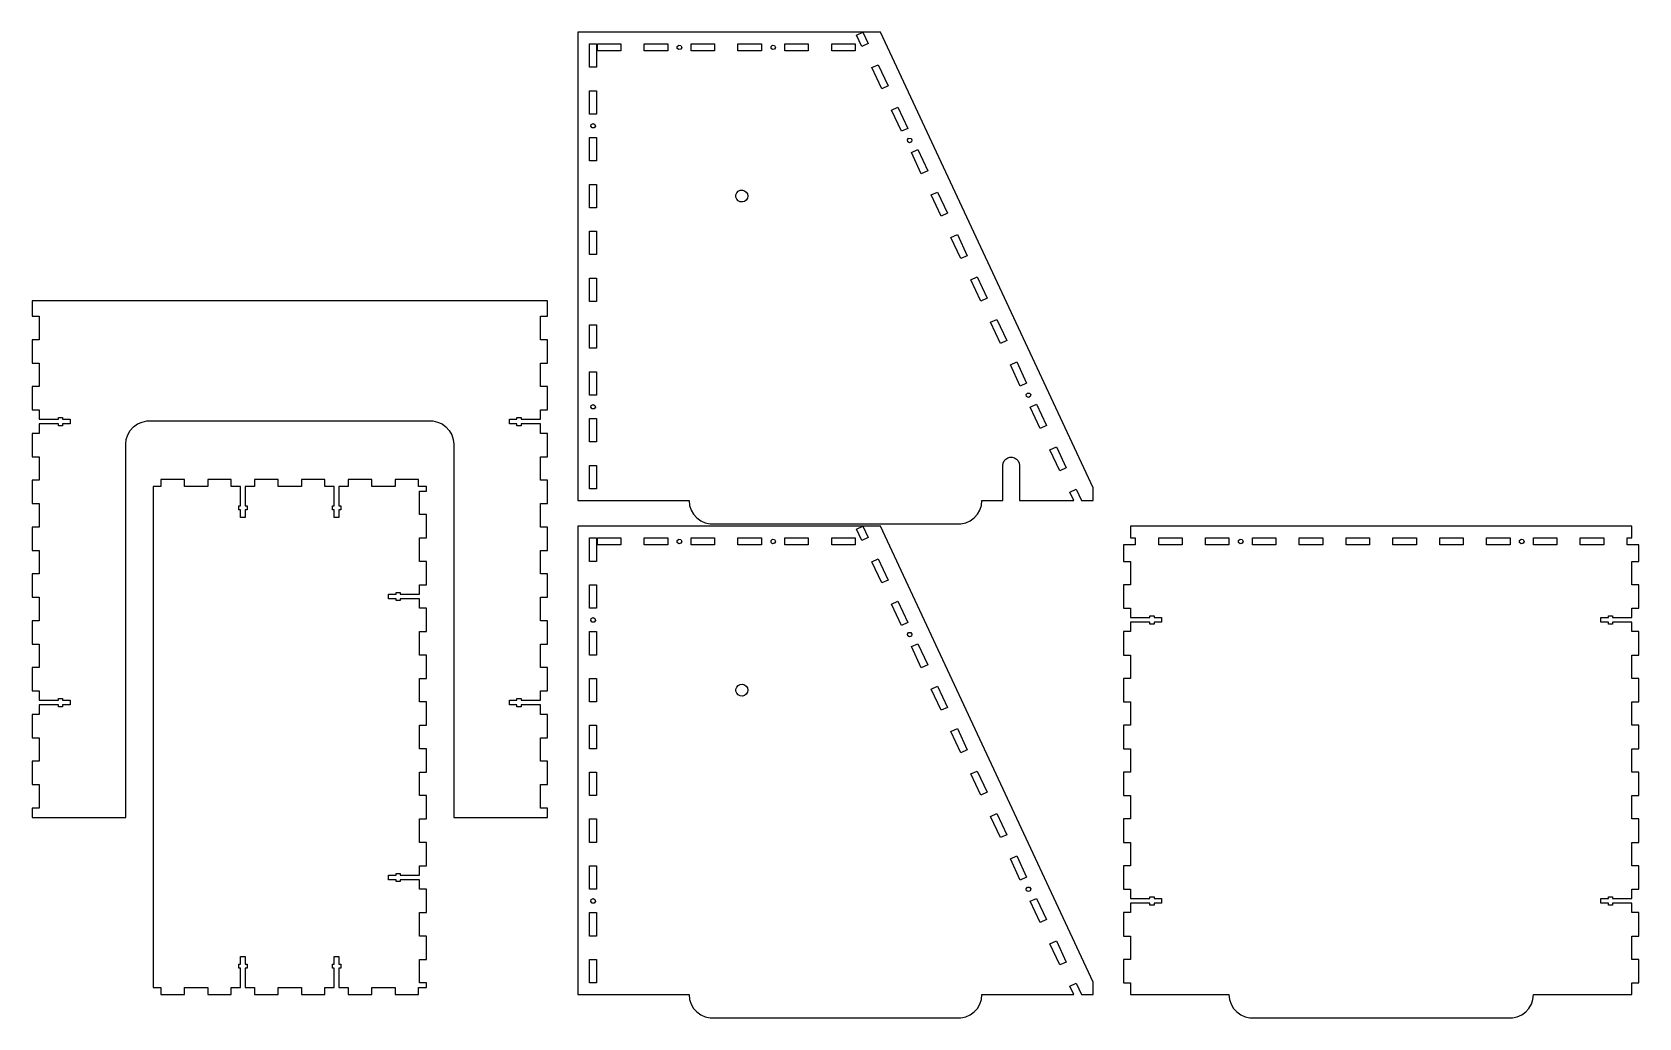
# Model space of a CAD drawing. Header units: metres. Extents: x -686 to 686, y -20 to 822.
import ezdxf

# ---------------------------------------------------------------- set-up
doc = ezdxf.new("R2010")
doc.units = ezdxf.units.M

msp = doc.modelspace()

# ---------------------------------------------------------------- linework, layer by layer
for p, q in [((38.4769, 822), (-220, 822)), ((-220, 822), (-220, 422)), ((-210, 792), (-210, 812)), ((-210, 812), (-204, 812)), ((-204, 812), (-204, 792)), ((-203.262, 806), (-203.262, 812)), ((-203.262, 812), (-183.262, 812)), ((-183.262, 812), (-183.262, 806)), ((-163.262, 806), (-163.262, 812)), ((-163.262, 812), (-143.262, 812)), ((-143.262, 812), (-143.262, 806)), ((-135.063, 809.868), (-133.707, 810.95)), ((-135.063, 808.132), (-135.063, 809.868)), ((-133.707, 810.95), (-132.015, 810.564)), ((-132.015, 810.564), (-131.262, 809)), ((-123.262, 806), (-123.262, 812)), ((-123.262, 812), (-103.262, 812)), ((-103.262, 812), (-103.262, 806)), ((-83.2615, 806), (-83.2615, 812)), ((-83.2615, 812), (-63.2615, 812)), ((-63.2615, 812), (-63.2615, 806)), ((-55.0635, 809.868), (-53.7066, 810.95)), ((-55.0635, 808.132), (-55.0635, 809.868)), ((-53.7066, 810.95), (-52.0146, 810.564)), ((-52.0146, 810.564), (-51.2615, 809)), ((-43.2615, 806), (-43.2615, 812)), ((-43.2615, 812), (-23.2615, 812)), ((-23.2615, 812), (-23.2615, 806)), ((-3.2615, 806), (-3.2615, 812)), ((-3.2615, 812), (16.7385, 812)), ((16.7385, 812), (16.7385, 806)), ((18.0391, 819.464), (23.4769, 822)), ((22.5508, 809.789), (18.0391, 819.464)), ((27.9886, 812.325), (22.5508, 809.789)), ((23.4769, 822), (27.9886, 812.325)), ((220, 432.723), (38.4769, 822)), ((-183.262, 806), (-203.262, 806)), ((-143.262, 806), (-163.262, 806)), ((-133.707, 807.05), (-135.063, 808.132)), ((-132.015, 807.436), (-133.707, 807.05)), ((-131.262, 809), (-132.015, 807.436)), ((-103.262, 806), (-123.262, 806)), ((-63.2615, 806), (-83.2615, 806)), ((-53.7066, 807.05), (-55.0635, 808.132)), ((-52.0146, 807.436), (-53.7066, 807.05)), ((-51.2615, 809), (-52.0146, 807.436)), ((-23.2615, 806), (-43.2615, 806)), ((16.7385, 806), (-3.2615, 806)), ((-204, 792), (-210, 792)), ((31.0031, 791.663), (36.441, 794.198)), ((39.4555, 773.537), (31.0031, 791.663)), ((36.441, 794.198), (44.8934, 776.072)), ((-210, 752), (-210, 772)), ((-210, 772), (-204, 772)), ((-204, 772), (-204, 752)), ((44.8934, 776.072), (39.4555, 773.537)), ((47.9079, 755.41), (53.3457, 757.946)), ((56.3602, 737.284), (47.9079, 755.41)), ((53.3457, 757.946), (61.7981, 739.82)), ((-204, 752), (-210, 752)), ((-208.95, 741.555), (-208.564, 743.247)), ((-207.868, 740.198), (-208.95, 741.555)), ((-208.564, 743.247), (-207, 744)), ((-207, 744), (-205.436, 743.247)), ((-205.05, 741.555), (-206.132, 740.198)), ((-205.436, 743.247), (-205.05, 741.555)), ((-210, 712), (-210, 732)), ((-210, 732), (-204, 732)), ((-206.132, 740.198), (-207.868, 740.198)), ((-204, 732), (-204, 712)), ((61.7981, 739.82), (56.3602, 737.284)), ((61.3612, 729.958), (62.4601, 731.302)), ((61.7263, 728.262), (61.3612, 729.958)), ((63.2804, 727.489), (61.7263, 728.262)), ((62.4601, 731.302), (64.1955, 731.28)), ((64.8534, 728.223), (63.2804, 727.489)), ((64.1955, 731.28), (65.2606, 729.91)), ((65.2606, 729.91), (64.8534, 728.223)), ((64.8126, 719.158), (70.2505, 721.694)), ((73.265, 701.032), (64.8126, 719.158)), ((70.2505, 721.694), (78.7028, 703.568)), ((-204, 712), (-210, 712)), ((78.7028, 703.568), (73.265, 701.032)), ((-210, 672), (-210, 692)), ((-210, 692), (-204, 692)), ((-204, 692), (-204, 672)), ((-84.3361, 684.685), (-83.0734, 686.07)), ((-83.0734, 686.07), (-81.3957, 686.905)), ((-81.3957, 686.905), (-79.5294, 687.078)), ((-79.5294, 687.078), (-77.7267, 686.565)), ((-77.7267, 686.565), (-76.231, 685.436)), ((-85.0132, 682.937), (-84.3361, 684.685)), ((-85.0132, 681.063), (-85.0132, 682.937)), ((-84.3361, 679.315), (-85.0132, 681.063)), ((-83.0734, 677.93), (-84.3361, 679.315)), ((-81.3957, 677.095), (-83.0734, 677.93)), ((-79.5294, 676.922), (-81.3957, 677.095)), ((-77.7267, 677.435), (-79.5294, 676.922)), ((-76.231, 678.564), (-77.7267, 677.435)), ((-76.231, 685.436), (-75.2444, 683.842)), ((-75.2444, 680.158), (-76.231, 678.564)), ((-75.2444, 683.842), (-74.9, 682)), ((-74.9, 682), (-75.2444, 680.158)), ((81.7173, 682.906), (87.1552, 685.442)), ((90.1697, 664.78), (81.7173, 682.906)), ((87.1552, 685.442), (95.6075, 667.315)), ((-204, 672), (-210, 672)), ((95.6075, 667.315), (90.1697, 664.78)), ((-210, 632), (-210, 652)), ((-210, 652), (-204, 652)), ((-204, 652), (-204, 632)), ((98.6221, 646.654), (104.06, 649.189)), ((107.074, 628.527), (98.6221, 646.654)), ((104.06, 649.189), (112.512, 631.063)), ((-204, 632), (-210, 632)), ((112.512, 631.063), (107.074, 628.527)), ((-210, 592), (-210, 612)), ((-210, 612), (-204, 612)), ((-204, 612), (-204, 592)), ((115.527, 610.401), (120.965, 612.937)), ((123.979, 592.275), (115.527, 610.401)), ((120.965, 612.937), (129.417, 594.811)), ((-246, 592.536), (-686, 592.536)), ((-686, 592.536), (-686, 579.324)), ((-246, 579.324), (-246, 592.536)), ((-204, 592), (-210, 592)), ((129.417, 594.811), (123.979, 592.275)), ((-686, 579.324), (-680, 579.324)), ((-680, 579.324), (-680, 559.324)), ((-252, 559.324), (-252, 579.324)), ((-252, 579.324), (-246, 579.324)), ((132.432, 574.149), (137.869, 576.685)), ((137.869, 576.685), (146.322, 558.558)), ((-210, 552), (-210, 572)), ((-210, 572), (-204, 572)), ((-204, 572), (-204, 552)), ((140.884, 556.023), (132.432, 574.149)), ((-680, 559.324), (-686, 559.324)), ((-686, 559.324), (-686, 539.324)), ((-246, 559.324), (-252, 559.324)), ((-246, 539.324), (-246, 559.324)), ((-204, 552), (-210, 552)), ((146.322, 558.558), (140.884, 556.023)), ((-686, 539.324), (-680, 539.324)), ((-680, 539.324), (-680, 519.324)), ((-252, 519.324), (-252, 539.324)), ((-252, 539.324), (-246, 539.324)), ((149.336, 537.897), (154.774, 540.432)), ((157.789, 519.77), (149.336, 537.897)), ((154.774, 540.432), (163.226, 522.306)), ((-210, 512), (-210, 532)), ((-210, 532), (-204, 532)), ((-204, 532), (-204, 512)), ((163.226, 522.306), (157.789, 519.77)), ((-680, 519.324), (-686, 519.324)), ((-686, 519.324), (-686, 499.324)), ((-246, 519.324), (-252, 519.324)), ((-246, 499.324), (-246, 519.324)), ((-204, 512), (-210, 512)), ((162.79, 512.445), (163.888, 513.788)), ((163.155, 510.748), (162.79, 512.445)), ((164.709, 509.975), (163.155, 510.748)), ((163.888, 513.788), (165.624, 513.766)), ((166.282, 510.709), (164.709, 509.975)), ((165.624, 513.766), (166.689, 512.396)), ((166.689, 512.396), (166.282, 510.709)), ((-686, 499.324), (-680, 499.324)), ((-680, 499.324), (-680, 491.324)), ((-252, 491.324), (-252, 499.324)), ((-252, 499.324), (-246, 499.324)), ((-208.95, 501.555), (-208.564, 503.247)), ((-207.868, 500.198), (-208.95, 501.555)), ((-208.564, 503.247), (-207, 504)), ((-206.132, 500.198), (-207.868, 500.198)), ((-207, 504), (-205.436, 503.247)), ((-205.05, 501.555), (-206.132, 500.198)), ((-205.436, 503.247), (-205.05, 501.555)), ((166.241, 501.644), (171.679, 504.18)), ((174.693, 483.518), (166.241, 501.644)), ((171.679, 504.18), (180.131, 486.054)), ((-680, 491.324), (-663.5, 491.324)), ((-663.5, 487.324), (-680, 487.324)), ((-680, 487.324), (-680, 479.324)), ((-663.5, 491.324), (-663.5, 492.824)), ((-663.5, 492.824), (-660, 492.824)), ((-663.5, 485.824), (-663.5, 487.324)), ((-660, 485.824), (-663.5, 485.824)), ((-660, 492.824), (-660, 491.324)), ((-660, 491.324), (-653.5, 491.324)), ((-653.5, 487.324), (-660, 487.324)), ((-660, 487.324), (-660, 485.824)), ((-653.5, 491.324), (-653.5, 487.324)), ((-604.271, 478.135), (-602.18, 481.756)), ((-602.18, 481.756), (-599.383, 484.863)), ((-599.383, 484.863), (-596, 487.32)), ((-596, 487.32), (-592.18, 489.021)), ((-592.18, 489.021), (-588.091, 489.89)), ((-588.091, 489.89), (-343.909, 489.89)), ((-343.909, 489.89), (-339.82, 489.021)), ((-339.82, 489.021), (-336, 487.32)), ((-336, 487.32), (-332.617, 484.863)), ((-332.617, 484.863), (-329.82, 481.756)), ((-329.82, 481.756), (-327.729, 478.135)), ((-278.5, 487.324), (-278.5, 491.324)), ((-278.5, 491.324), (-272, 491.324)), ((-272, 487.324), (-278.5, 487.324)), ((-272, 491.324), (-272, 492.824)), ((-272, 492.824), (-268.5, 492.824)), ((-272, 485.824), (-272, 487.324)), ((-268.5, 485.824), (-272, 485.824)), ((-268.5, 492.824), (-268.5, 491.324)), ((-268.5, 491.324), (-252, 491.324)), ((-252, 487.324), (-268.5, 487.324)), ((-268.5, 487.324), (-268.5, 485.824)), ((-252, 479.324), (-252, 487.324)), ((-210, 472), (-210, 492)), ((-210, 492), (-204, 492)), ((-204, 492), (-204, 472)), ((180.131, 486.054), (174.693, 483.518)), ((-680, 479.324), (-686, 479.324)), ((-686, 479.324), (-686, 459.324)), ((-606, 470), (-605.563, 474.158)), ((-606, 151.185), (-606, 470)), ((-605.563, 474.158), (-604.271, 478.135)), ((-327.729, 478.135), (-326.437, 474.158)), ((-326.437, 474.158), (-326, 470)), ((-326, 470), (-326, 151.185)), ((-246, 479.324), (-252, 479.324)), ((-246, 459.324), (-246, 479.324)), ((-204, 472), (-210, 472)), ((183.146, 465.392), (188.584, 467.928)), ((188.584, 467.928), (197.036, 449.802)), ((-686, 459.324), (-680, 459.324)), ((-680, 459.324), (-680, 439.324)), ((-252, 439.324), (-252, 459.324)), ((-252, 459.324), (-246, 459.324)), ((143, 452), (143.284, 453.972)), ((143.284, 453.972), (144.111, 455.784)), ((144.111, 455.784), (145.416, 457.29)), ((145.416, 457.29), (147.092, 458.367)), ((147.092, 458.367), (149.004, 458.929)), ((149.004, 458.929), (150.996, 458.929)), ((150.996, 458.929), (152.908, 458.367)), ((152.908, 458.367), (154.584, 457.29)), ((154.584, 457.29), (155.889, 455.784)), ((155.889, 455.784), (156.716, 453.972)), ((156.716, 453.972), (157, 452)), ((191.598, 447.266), (183.146, 465.392)), ((-680, 439.324), (-686, 439.324)), ((-686, 439.324), (-686, 419.324)), ((-556, 440), (-576, 440)), ((-576, 440), (-576, 434)), ((-556, 434), (-556, 440)), ((-516, 440), (-536, 440)), ((-536, 440), (-536, 434)), ((-516, 434), (-516, 440)), ((-476, 440), (-496, 440)), ((-496, 440), (-496, 434)), ((-476, 434), (-476, 440)), ((-436, 440), (-456, 440)), ((-456, 440), (-456, 434)), ((-436, 434), (-436, 440)), ((-396, 440), (-416, 440)), ((-416, 440), (-416, 434)), ((-396, 434), (-396, 440)), ((-356, 440), (-376, 440)), ((-376, 440), (-376, 434)), ((-356, 434), (-356, 440)), ((-246, 439.324), (-252, 439.324)), ((-246, 419.324), (-246, 439.324)), ((-210, 432), (-210, 452)), ((-210, 452), (-204, 452)), ((-204, 452), (-204, 432)), ((143, 422), (143, 452)), ((157, 452), (157, 422)), ((197.036, 449.802), (191.598, 447.266)), ((-576, 434), (-582.738, 434)), ((-582.738, 434), (-582.738, 6)), ((-536, 434), (-556, 434)), ((-508, 434), (-516, 434)), ((-508, 417.5), (-508, 434)), ((-496, 434), (-504, 434)), ((-504, 434), (-504, 417.5)), ((-456, 434), (-476, 434)), ((-428, 434), (-436, 434)), ((-428, 417.5), (-428, 434)), ((-416, 434), (-424, 434)), ((-424, 434), (-424, 417.5)), ((-376, 434), (-396, 434)), ((-349.262, 434), (-356, 434)), ((-355.262, 410), (-355.262, 430)), ((-355.262, 430), (-349.262, 430)), ((-349.262, 430), (-349.262, 434)), ((-204, 432), (-210, 432)), ((200.05, 429.14), (205.488, 431.675)), ((203.38, 422), (200.05, 429.14)), ((205.488, 431.675), (210, 422)), ((220, 422), (220, 432.723)), ((-686, 419.324), (-680, 419.324)), ((-680, 419.324), (-680, 399.324)), ((-509.5, 414), (-509.5, 417.5)), ((-509.5, 417.5), (-508, 417.5)), ((-508, 414), (-509.5, 414)), ((-508, 407.5), (-508, 414)), ((-504, 417.5), (-502.5, 417.5)), ((-502.5, 414), (-504, 414)), ((-504, 414), (-504, 407.5)), ((-502.5, 417.5), (-502.5, 414)), ((-429.5, 414), (-429.5, 417.5)), ((-429.5, 417.5), (-428, 417.5)), ((-428, 414), (-429.5, 414)), ((-428, 407.5), (-428, 414)), ((-424, 417.5), (-422.5, 417.5)), ((-422.5, 414), (-424, 414)), ((-424, 414), (-424, 407.5)), ((-422.5, 417.5), (-422.5, 414)), ((-252, 399.324), (-252, 419.324)), ((-252, 419.324), (-246, 419.324)), ((-220, 422), (-125, 422)), ((-125, 422), (-124.563, 417.842)), ((-124.563, 417.842), (-123.271, 413.865)), ((-123.271, 413.865), (-121.18, 410.244)), ((121.18, 410.244), (123.271, 413.865)), ((123.271, 413.865), (124.563, 417.842)), ((124.563, 417.842), (125, 422)), ((125, 422), (143, 422)), ((157, 422), (203.38, 422)), ((210, 422), (220, 422)), ((-680, 399.324), (-686, 399.324)), ((-686, 399.324), (-686, 379.324)), ((-504, 407.5), (-508, 407.5)), ((-424, 407.5), (-428, 407.5)), ((-349.262, 410), (-355.262, 410)), ((-349.262, 390), (-349.262, 410)), ((-246, 399.324), (-252, 399.324)), ((-246, 379.324), (-246, 399.324)), ((38.4769, 400), (-220, 400)), ((-220, 400), (-220, 0)), ((-121.18, 410.244), (-118.383, 407.137)), ((-118.383, 407.137), (-115, 404.68)), ((-115, 404.68), (-111.18, 402.979)), ((-111.18, 402.979), (-107.091, 402.11)), ((-107.091, 402.11), (107.091, 402.11)), ((18.0391, 397.464), (23.4769, 400)), ((23.4769, 400), (27.9886, 390.325)), ((220, 10.7225), (38.4769, 400)), ((107.091, 402.11), (111.18, 402.979)), ((111.18, 402.979), (115, 404.68)), ((115, 404.68), (118.383, 407.137)), ((118.383, 407.137), (121.18, 410.244)), ((680, 400), (252, 400)), ((252, 400), (252, 390)), ((680, 390), (680, 400)), ((-355.262, 370), (-355.262, 390)), ((-355.262, 390), (-349.262, 390)), ((-210, 370), (-210, 390)), ((-210, 390), (-204, 390)), ((-204, 390), (-204, 370)), ((-203.262, 384), (-203.262, 390)), ((-203.262, 390), (-183.262, 390)), ((-183.262, 390), (-183.262, 384)), ((-163.262, 384), (-163.262, 390)), ((-163.262, 390), (-143.262, 390)), ((-143.262, 390), (-143.262, 384)), ((-135.063, 387.868), (-133.707, 388.95)), ((-135.063, 386.132), (-135.063, 387.868)), ((-133.707, 385.05), (-135.063, 386.132)), ((-133.707, 388.95), (-132.015, 388.564)), ((-132.015, 385.436), (-133.707, 385.05)), ((-132.015, 388.564), (-131.262, 387)), ((-131.262, 387), (-132.015, 385.436)), ((-123.262, 384), (-123.262, 390)), ((-123.262, 390), (-103.262, 390)), ((-103.262, 390), (-103.262, 384)), ((-83.2615, 384), (-83.2615, 390)), ((-83.2615, 390), (-63.2615, 390)), ((-63.2615, 390), (-63.2615, 384)), ((-55.0635, 387.868), (-53.7066, 388.95)), ((-55.0635, 386.132), (-55.0635, 387.868)), ((-53.7066, 385.05), (-55.0635, 386.132)), ((-53.7066, 388.95), (-52.0146, 388.564)), ((-52.0146, 385.436), (-53.7066, 385.05)), ((-52.0146, 388.564), (-51.2615, 387)), ((-51.2615, 387), (-52.0146, 385.436)), ((-43.2615, 384), (-43.2615, 390)), ((-43.2615, 390), (-23.2615, 390)), ((-23.2615, 390), (-23.2615, 384)), ((-3.2615, 384), (-3.2615, 390)), ((-3.2615, 390), (16.7385, 390)), ((16.7385, 390), (16.7385, 384)), ((22.5508, 387.789), (18.0391, 397.464)), ((27.9886, 390.325), (22.5508, 387.789)), ((252, 390), (256, 390)), ((256, 390), (256, 384)), ((276, 384), (276, 390)), ((276, 390), (296, 390)), ((296, 390), (296, 384)), ((316, 384), (316, 390)), ((316, 390), (336, 390)), ((336, 390), (336, 384)), ((344.198, 387.868), (345.555, 388.95)), ((344.198, 386.132), (344.198, 387.868)), ((345.555, 385.05), (344.198, 386.132)), ((345.555, 388.95), (347.247, 388.564)), ((347.247, 385.436), (345.555, 385.05)), ((347.247, 388.564), (348, 387)), ((348, 387), (347.247, 385.436)), ((356, 384), (356, 390)), ((356, 390), (376, 390)), ((376, 390), (376, 384)), ((396, 384), (396, 390)), ((396, 390), (416, 390)), ((416, 390), (416, 384)), ((436, 384), (436, 390)), ((436, 390), (456, 390)), ((456, 390), (456, 384)), ((476, 384), (476, 390)), ((476, 390), (496, 390)), ((496, 390), (496, 384)), ((516, 384), (516, 390)), ((516, 390), (536, 390)), ((536, 390), (536, 384)), ((556, 384), (556, 390)), ((556, 390), (576, 390)), ((576, 390), (576, 384)), ((584.198, 387.868), (585.555, 388.95)), ((584.198, 386.132), (584.198, 387.868)), ((585.555, 385.05), (584.198, 386.132)), ((585.555, 388.95), (587.247, 388.564)), ((587.247, 385.436), (585.555, 385.05)), ((587.247, 388.564), (588, 387)), ((588, 387), (587.247, 385.436)), ((596, 384), (596, 390)), ((596, 390), (616, 390)), ((616, 390), (616, 384)), ((636, 384), (636, 390)), ((636, 390), (656, 390)), ((656, 390), (656, 384)), ((676, 384), (676, 390)), ((676, 390), (680, 390)), ((-686, 379.324), (-680, 379.324)), ((-680, 379.324), (-680, 359.324)), ((-252, 359.324), (-252, 379.324)), ((-252, 379.324), (-246, 379.324)), ((-183.262, 384), (-203.262, 384)), ((-143.262, 384), (-163.262, 384)), ((-103.262, 384), (-123.262, 384)), ((-63.2615, 384), (-83.2615, 384)), ((-23.2615, 384), (-43.2615, 384)), ((16.7385, 384), (-3.2615, 384)), ((31.0031, 369.663), (36.441, 372.198)), ((36.441, 372.198), (44.8934, 354.072)), ((256, 384), (246, 384)), ((246, 384), (246, 370)), ((296, 384), (276, 384)), ((336, 384), (316, 384)), ((376, 384), (356, 384)), ((416, 384), (396, 384)), ((456, 384), (436, 384)), ((496, 384), (476, 384)), ((536, 384), (516, 384)), ((576, 384), (556, 384)), ((616, 384), (596, 384)), ((656, 384), (636, 384)), ((686, 384), (676, 384)), ((686, 370), (686, 384)), ((-680, 359.324), (-686, 359.324)), ((-686, 359.324), (-686, 339.324)), ((-349.262, 370), (-355.262, 370)), ((-349.262, 350), (-349.262, 370)), ((-246, 359.324), (-252, 359.324)), ((-246, 339.324), (-246, 359.324)), ((-204, 370), (-210, 370)), ((39.4555, 351.537), (31.0031, 369.663)), ((246, 370), (252, 370)), ((252, 370), (252, 350)), ((680, 350), (680, 370)), ((680, 370), (686, 370)), ((-375.262, 342), (-375.262, 343.5)), ((-375.262, 343.5), (-371.762, 343.5)), ((-371.762, 343.5), (-371.762, 342)), ((-355.262, 342), (-355.262, 350)), ((-355.262, 350), (-349.262, 350)), ((-210, 330), (-210, 350)), ((-210, 350), (-204, 350)), ((-204, 350), (-204, 330)), ((44.8934, 354.072), (39.4555, 351.537)), ((252, 350), (246, 350)), ((246, 350), (246, 330)), ((686, 350), (680, 350)), ((686, 330), (686, 350)), ((-686, 339.324), (-680, 339.324)), ((-680, 339.324), (-680, 319.324)), ((-381.762, 338), (-381.762, 342)), ((-381.762, 342), (-375.262, 342)), ((-375.262, 338), (-381.762, 338)), ((-375.262, 336.5), (-375.262, 338)), ((-371.762, 336.5), (-375.262, 336.5)), ((-371.762, 342), (-355.262, 342)), ((-355.262, 338), (-371.762, 338)), ((-371.762, 338), (-371.762, 336.5)), ((-355.262, 330), (-355.262, 338)), ((-349.262, 330), (-355.262, 330)), ((-349.262, 310), (-349.262, 330)), ((-252, 319.324), (-252, 339.324)), ((-252, 339.324), (-246, 339.324)), ((-204, 330), (-210, 330)), ((47.9079, 333.41), (53.3457, 335.946)), ((56.3602, 315.284), (47.9079, 333.41)), ((53.3457, 335.946), (61.7981, 317.82)), ((246, 330), (252, 330)), ((252, 330), (252, 322)), ((680, 322), (680, 330)), ((680, 330), (686, 330)), ((-680, 319.324), (-686, 319.324)), ((-686, 319.324), (-686, 299.324)), ((-246, 319.324), (-252, 319.324)), ((-246, 299.324), (-246, 319.324)), ((-208.95, 319.555), (-208.564, 321.247)), ((-207.868, 318.198), (-208.95, 319.555)), ((-208.564, 321.247), (-207, 322)), ((-206.132, 318.198), (-207.868, 318.198)), ((-207, 322), (-205.436, 321.247)), ((-205.05, 319.555), (-206.132, 318.198)), ((-205.436, 321.247), (-205.05, 319.555)), ((61.7981, 317.82), (56.3602, 315.284)), ((252, 322), (268.5, 322)), ((268.5, 318), (252, 318)), ((252, 318), (252, 310)), ((268.5, 322), (268.5, 323.5)), ((268.5, 323.5), (272, 323.5)), ((268.5, 316.5), (268.5, 318)), ((272, 316.5), (268.5, 316.5)), ((272, 323.5), (272, 322)), ((272, 322), (278.5, 322)), ((278.5, 318), (272, 318)), ((272, 318), (272, 316.5)), ((278.5, 322), (278.5, 318)), ((653.5, 318), (653.5, 322)), ((653.5, 322), (660, 322)), ((660, 318), (653.5, 318)), ((660, 322), (660, 323.5)), ((660, 323.5), (663.5, 323.5)), ((660, 316.5), (660, 318)), ((663.5, 316.5), (660, 316.5)), ((663.5, 323.5), (663.5, 322)), ((663.5, 322), (680, 322)), ((680, 318), (663.5, 318)), ((663.5, 318), (663.5, 316.5)), ((680, 310), (680, 318)), ((-355.262, 290), (-355.262, 310)), ((-355.262, 310), (-349.262, 310)), ((-210, 290), (-210, 310)), ((-210, 310), (-204, 310)), ((-204, 310), (-204, 290)), ((61.3612, 307.958), (62.4601, 309.302)), ((61.7263, 306.262), (61.3612, 307.958)), ((63.2804, 305.489), (61.7263, 306.262)), ((62.4601, 309.302), (64.1955, 309.28)), ((64.8534, 306.223), (63.2804, 305.489)), ((64.1955, 309.28), (65.2606, 307.91)), ((65.2606, 307.91), (64.8534, 306.223)), ((252, 310), (246, 310)), ((246, 310), (246, 290)), ((686, 310), (680, 310)), ((686, 290), (686, 310)), ((-686, 299.324), (-680, 299.324)), ((-680, 299.324), (-680, 279.324)), ((-349.262, 290), (-355.262, 290)), ((-349.262, 270), (-349.262, 290)), ((-252, 279.324), (-252, 299.324)), ((-252, 299.324), (-246, 299.324)), ((-204, 290), (-210, 290)), ((64.8126, 297.158), (70.2505, 299.694)), ((73.265, 279.032), (64.8126, 297.158)), ((70.2505, 299.694), (78.7028, 281.568)), ((246, 290), (252, 290)), ((252, 290), (252, 270)), ((680, 270), (680, 290)), ((680, 290), (686, 290)), ((-680, 279.324), (-686, 279.324)), ((-686, 279.324), (-686, 259.324)), ((-246, 279.324), (-252, 279.324)), ((-246, 259.324), (-246, 279.324)), ((78.7028, 281.568), (73.265, 279.032)), ((-355.262, 250), (-355.262, 270)), ((-355.262, 270), (-349.262, 270)), ((-210, 250), (-210, 270)), ((-210, 270), (-204, 270)), ((-204, 270), (-204, 250)), ((-85.0132, 260.937), (-84.3361, 262.685)), ((-85.0132, 259.063), (-85.0132, 260.937)), ((-84.3361, 262.685), (-83.0734, 264.07)), ((-83.0734, 264.07), (-81.3957, 264.905)), ((-81.3957, 264.905), (-79.5294, 265.078)), ((-79.5294, 265.078), (-77.7267, 264.565)), ((-77.7267, 264.565), (-76.231, 263.436)), ((-76.231, 263.436), (-75.2444, 261.842)), ((-75.2444, 261.842), (-74.9, 260)), ((81.7173, 260.906), (87.1552, 263.442)), ((90.1697, 242.78), (81.7173, 260.906)), ((87.1552, 263.442), (95.6075, 245.315)), ((252, 270), (246, 270)), ((246, 270), (246, 250)), ((686, 270), (680, 270)), ((686, 250), (686, 270)), ((-686, 259.324), (-680, 259.324)), ((-680, 259.324), (-680, 251.324)), ((-680, 251.324), (-663.5, 251.324)), ((-663.5, 247.324), (-680, 247.324)), ((-680, 247.324), (-680, 239.324)), ((-663.5, 251.324), (-663.5, 252.824)), ((-663.5, 252.824), (-660, 252.824)), ((-663.5, 245.824), (-663.5, 247.324)), ((-660, 252.824), (-660, 251.324)), ((-660, 251.324), (-653.5, 251.324)), ((-653.5, 247.324), (-660, 247.324)), ((-660, 247.324), (-660, 245.824)), ((-653.5, 251.324), (-653.5, 247.324)), ((-349.262, 250), (-355.262, 250)), ((-349.262, 230), (-349.262, 250)), ((-278.5, 247.324), (-278.5, 251.324)), ((-278.5, 251.324), (-272, 251.324)), ((-272, 247.324), (-278.5, 247.324)), ((-272, 251.324), (-272, 252.824)), ((-272, 252.824), (-268.5, 252.824)), ((-272, 245.824), (-272, 247.324)), ((-268.5, 252.824), (-268.5, 251.324)), ((-268.5, 251.324), (-252, 251.324)), ((-252, 247.324), (-268.5, 247.324)), ((-268.5, 247.324), (-268.5, 245.824)), ((-252, 251.324), (-252, 259.324)), ((-252, 259.324), (-246, 259.324)), ((-252, 239.324), (-252, 247.324)), ((-204, 250), (-210, 250)), ((-84.3361, 257.315), (-85.0132, 259.063)), ((-83.0734, 255.93), (-84.3361, 257.315)), ((-81.3957, 255.095), (-83.0734, 255.93)), ((-79.5294, 254.922), (-81.3957, 255.095)), ((-77.7267, 255.435), (-79.5294, 254.922)), ((-76.231, 256.564), (-77.7267, 255.435)), ((-75.2444, 258.158), (-76.231, 256.564)), ((-74.9, 260), (-75.2444, 258.158)), ((246, 250), (252, 250)), ((252, 250), (252, 230)), ((680, 230), (680, 250)), ((680, 250), (686, 250)), ((-680, 239.324), (-686, 239.324)), ((-686, 239.324), (-686, 219.324)), ((-660, 245.824), (-663.5, 245.824)), ((-268.5, 245.824), (-272, 245.824)), ((-246, 239.324), (-252, 239.324)), ((-246, 219.324), (-246, 239.324)), ((95.6075, 245.315), (90.1697, 242.78)), ((-355.262, 210), (-355.262, 230)), ((-355.262, 230), (-349.262, 230)), ((-210, 210), (-210, 230)), ((-210, 230), (-204, 230)), ((-204, 230), (-204, 210)), ((98.6221, 224.654), (104.06, 227.189)), ((107.074, 206.527), (98.6221, 224.654)), ((104.06, 227.189), (112.512, 209.063)), ((252, 230), (246, 230)), ((246, 230), (246, 210)), ((686, 230), (680, 230)), ((686, 210), (686, 230)), ((-686, 219.324), (-680, 219.324)), ((-680, 219.324), (-680, 199.324)), ((-349.262, 210), (-355.262, 210)), ((-349.262, 190), (-349.262, 210)), ((-252, 199.324), (-252, 219.324)), ((-252, 219.324), (-246, 219.324)), ((-204, 210), (-210, 210)), ((112.512, 209.063), (107.074, 206.527)), ((246, 210), (252, 210)), ((252, 210), (252, 190)), ((680, 190), (680, 210)), ((680, 210), (686, 210)), ((-680, 199.324), (-686, 199.324)), ((-686, 199.324), (-686, 179.324)), ((-246, 199.324), (-252, 199.324)), ((-246, 179.324), (-246, 199.324)), ((-686, 179.324), (-680, 179.324)), ((-680, 179.324), (-680, 159.324)), ((-355.262, 170), (-355.262, 190)), ((-355.262, 190), (-349.262, 190)), ((-252, 159.324), (-252, 179.324)), ((-252, 179.324), (-246, 179.324)), ((-210, 170), (-210, 190)), ((-210, 190), (-204, 190)), ((-204, 190), (-204, 170)), ((115.527, 188.401), (120.965, 190.937)), ((123.979, 170.275), (115.527, 188.401)), ((120.965, 190.937), (129.417, 172.811)), ((252, 190), (246, 190)), ((246, 190), (246, 170)), ((686, 190), (680, 190)), ((686, 170), (686, 190)), ((-349.262, 170), (-355.262, 170)), ((-349.262, 150), (-349.262, 170)), ((-204, 170), (-210, 170)), ((129.417, 172.811), (123.979, 170.275)), ((246, 170), (252, 170)), ((252, 170), (252, 150)), ((680, 150), (680, 170)), ((680, 170), (686, 170)), ((-680, 159.324), (-686, 159.324)), ((-686, 159.324), (-686, 151.185)), ((-686, 151.185), (-606, 151.185)), ((-326, 151.185), (-246, 151.185)), ((-246, 159.324), (-252, 159.324)), ((-246, 151.185), (-246, 159.324)), ((132.432, 152.149), (137.869, 154.685)), ((140.884, 134.023), (132.432, 152.149)), ((137.869, 154.685), (146.322, 136.558)), ((-355.262, 130), (-355.262, 150)), ((-355.262, 150), (-349.262, 150)), ((-210, 130), (-210, 150)), ((-210, 150), (-204, 150)), ((-204, 150), (-204, 130)), ((252, 150), (246, 150)), ((246, 150), (246, 130)), ((686, 150), (680, 150)), ((686, 130), (686, 150)), ((-349.262, 130), (-355.262, 130)), ((-349.262, 110), (-349.262, 130)), ((-204, 130), (-210, 130)), ((146.322, 136.558), (140.884, 134.023)), ((246, 130), (252, 130)), ((252, 130), (252, 110)), ((680, 110), (680, 130)), ((680, 130), (686, 130)), ((-355.262, 102), (-355.262, 110)), ((-355.262, 110), (-349.262, 110)), ((-210, 90), (-210, 110)), ((-210, 110), (-204, 110)), ((-204, 110), (-204, 90)), ((149.336, 115.897), (154.774, 118.432)), ((157.789, 97.7704), (149.336, 115.897)), ((154.774, 118.432), (163.226, 100.306)), ((252, 110), (246, 110)), ((246, 110), (246, 90)), ((686, 110), (680, 110)), ((686, 90), (686, 110)), ((-381.762, 98), (-381.762, 102)), ((-381.762, 102), (-375.262, 102)), ((-375.262, 98), (-381.762, 98)), ((-375.262, 102), (-375.262, 103.5)), ((-375.262, 103.5), (-371.762, 103.5)), ((-375.262, 96.5), (-375.262, 98)), ((-371.762, 96.5), (-375.262, 96.5)), ((-371.762, 103.5), (-371.762, 102)), ((-371.762, 102), (-355.262, 102)), ((-355.262, 98), (-371.762, 98)), ((-371.762, 98), (-371.762, 96.5)), ((-355.262, 90), (-355.262, 98)), ((163.226, 100.306), (157.789, 97.7704)), ((-349.262, 90), (-355.262, 90)), ((-349.262, 70), (-349.262, 90)), ((-204, 90), (-210, 90)), ((162.79, 90.4445), (163.888, 91.7878)), ((163.155, 88.7478), (162.79, 90.4445)), ((164.709, 87.9754), (163.155, 88.7478)), ((163.888, 91.7878), (165.624, 91.7662)), ((166.282, 88.7088), (164.709, 87.9754)), ((165.624, 91.7662), (166.689, 90.3959)), ((166.689, 90.3959), (166.282, 88.7088)), ((246, 90), (252, 90)), ((252, 90), (252, 82)), ((268.5, 82), (268.5, 83.5)), ((268.5, 83.5), (272, 83.5)), ((272, 83.5), (272, 82)), ((660, 82), (660, 83.5)), ((660, 83.5), (663.5, 83.5)), ((663.5, 83.5), (663.5, 82)), ((680, 82), (680, 90)), ((680, 90), (686, 90)), ((-355.262, 50), (-355.262, 70)), ((-355.262, 70), (-349.262, 70)), ((-210, 50), (-210, 70)), ((-210, 70), (-204, 70)), ((-208.95, 79.5549), (-208.564, 81.247)), ((-207.868, 78.1981), (-208.95, 79.5549)), ((-208.564, 81.247), (-207, 82)), ((-206.132, 78.1981), (-207.868, 78.1981)), ((-207, 82), (-205.436, 81.247)), ((-205.05, 79.5549), (-206.132, 78.1981)), ((-205.436, 81.247), (-205.05, 79.5549)), ((-204, 70), (-204, 50)), ((166.241, 79.6443), (171.679, 82.18)), ((174.693, 61.5181), (166.241, 79.6443)), ((171.679, 82.18), (180.131, 64.0538)), ((252, 70), (246, 70)), ((246, 70), (246, 50)), ((252, 82), (268.5, 82)), ((268.5, 78), (252, 78)), ((252, 78), (252, 70)), ((268.5, 76.5), (268.5, 78)), ((272, 76.5), (268.5, 76.5)), ((272, 82), (278.5, 82)), ((278.5, 78), (272, 78)), ((272, 78), (272, 76.5)), ((278.5, 82), (278.5, 78)), ((653.5, 78), (653.5, 82)), ((653.5, 82), (660, 82)), ((660, 78), (653.5, 78)), ((660, 76.5), (660, 78)), ((663.5, 76.5), (660, 76.5)), ((663.5, 82), (680, 82)), ((680, 78), (663.5, 78)), ((663.5, 78), (663.5, 76.5)), ((680, 70), (680, 78)), ((686, 70), (680, 70)), ((686, 50), (686, 70)), ((180.131, 64.0538), (174.693, 61.5181)), ((-349.262, 50), (-355.262, 50)), ((-349.262, 30), (-349.262, 50)), ((-204, 50), (-210, 50)), ((183.146, 43.392), (188.584, 45.9277)), ((191.598, 25.2658), (183.146, 43.392)), ((188.584, 45.9277), (197.036, 27.8015)), ((246, 50), (252, 50)), ((252, 50), (252, 30)), ((680, 30), (680, 50)), ((680, 50), (686, 50)), ((-508, 26), (-508, 32.5)), ((-508, 32.5), (-504, 32.5)), ((-504, 32.5), (-504, 26)), ((-428, 26), (-428, 32.5)), ((-428, 32.5), (-424, 32.5)), ((-424, 32.5), (-424, 26)), ((-355.262, 10), (-355.262, 30)), ((-355.262, 30), (-349.262, 30)), ((-210, 10), (-210, 30)), ((-210, 30), (-204, 30)), ((-204, 30), (-204, 10)), ((197.036, 27.8015), (191.598, 25.2658)), ((252, 30), (246, 30)), ((246, 30), (246, 10)), ((686, 30), (680, 30)), ((686, 10), (686, 30)), ((-509.5, 22.5), (-509.5, 26)), ((-509.5, 26), (-508, 26)), ((-508, 22.5), (-509.5, 22.5)), ((-508, 6), (-508, 22.5)), ((-504, 26), (-502.5, 26)), ((-502.5, 22.5), (-504, 22.5)), ((-504, 22.5), (-504, 6)), ((-502.5, 26), (-502.5, 22.5)), ((-429.5, 22.5), (-429.5, 26)), ((-429.5, 26), (-428, 26)), ((-428, 22.5), (-429.5, 22.5)), ((-428, 6), (-428, 22.5)), ((-424, 26), (-422.5, 26)), ((-422.5, 22.5), (-424, 22.5)), ((-424, 22.5), (-424, 6)), ((-422.5, 26), (-422.5, 22.5)), ((-582.738, 6), (-576, 6)), ((-576, 6), (-576, 0)), ((-576, 0), (-556, 0)), ((-556, 6), (-536, 6)), ((-556, 0), (-556, 6)), ((-536, 6), (-536, 0)), ((-536, 0), (-516, 0)), ((-516, 0), (-516, 6)), ((-516, 6), (-508, 6)), ((-504, 6), (-496, 6)), ((-496, 6), (-496, 0)), ((-496, 0), (-476, 0)), ((-476, 0), (-476, 6)), ((-476, 6), (-456, 6)), ((-456, 6), (-456, 0)), ((-456, 0), (-436, 0)), ((-436, 0), (-436, 6)), ((-436, 6), (-428, 6)), ((-424, 6), (-416, 6)), ((-416, 6), (-416, 0)), ((-416, 0), (-396, 0)), ((-396, 0), (-396, 6)), ((-396, 6), (-376, 6)), ((-376, 6), (-376, 0)), ((-376, 0), (-356, 0)), ((-356, 0), (-356, 6)), ((-356, 6), (-349.262, 6)), ((-349.262, 10), (-355.262, 10)), ((-349.262, 6), (-349.262, 10)), ((-220, 0), (-125, 0)), ((-204, 10), (-210, 10)), ((-125, 0), (-124.563, -4.1582)), ((124.563, -4.1582), (125, 0)), ((125, 0), (203.38, 0)), ((200.05, 7.1396), (205.488, 9.6753)), ((203.38, 0), (200.05, 7.1396)), ((205.488, 9.6753), (210, 0)), ((210, 0), (220, 0)), ((220, 0), (220, 10.7225)), ((246, 10), (252, 10)), ((252, 10), (252, 0)), ((252, 0), (336, 0)), ((336, 0), (336.437, -4.1582)), ((595.563, -4.1582), (596, 0)), ((596, 0), (680, 0)), ((680, 0), (680, 10)), ((680, 10), (686, 10)), ((-124.563, -4.1582), (-123.271, -8.1347)), ((-123.271, -8.1347), (-121.18, -11.7557)), ((-121.18, -11.7557), (-118.383, -14.8629)), ((118.383, -14.8629), (121.18, -11.7557)), ((121.18, -11.7557), (123.271, -8.1347)), ((123.271, -8.1347), (124.563, -4.1582)), ((336.437, -4.1582), (337.729, -8.1347)), ((337.729, -8.1347), (339.82, -11.7557)), ((339.82, -11.7557), (342.617, -14.8629)), ((589.383, -14.8629), (592.18, -11.7557)), ((592.18, -11.7557), (594.271, -8.1347)), ((594.271, -8.1347), (595.563, -4.1582)), ((-118.383, -14.8629), (-115, -17.3205)), ((-115, -17.3205), (-111.18, -19.0211)), ((-111.18, -19.0211), (-107.091, -19.8904)), ((-107.091, -19.8904), (107.091, -19.8904)), ((107.091, -19.8904), (111.18, -19.0211)), ((111.18, -19.0211), (115, -17.3205)), ((115, -17.3205), (118.383, -14.8629)), ((342.617, -14.8629), (346, -17.3205)), ((346, -17.3205), (349.82, -19.0211)), ((349.82, -19.0211), (353.909, -19.8904)), ((353.909, -19.8904), (578.091, -19.8904)), ((578.091, -19.8904), (582.18, -19.0211)), ((582.18, -19.0211), (586, -17.3205)), ((586, -17.3205), (589.383, -14.8629))]:
    msp.add_line(p, q)

doc.saveas('drawing.dxf')
